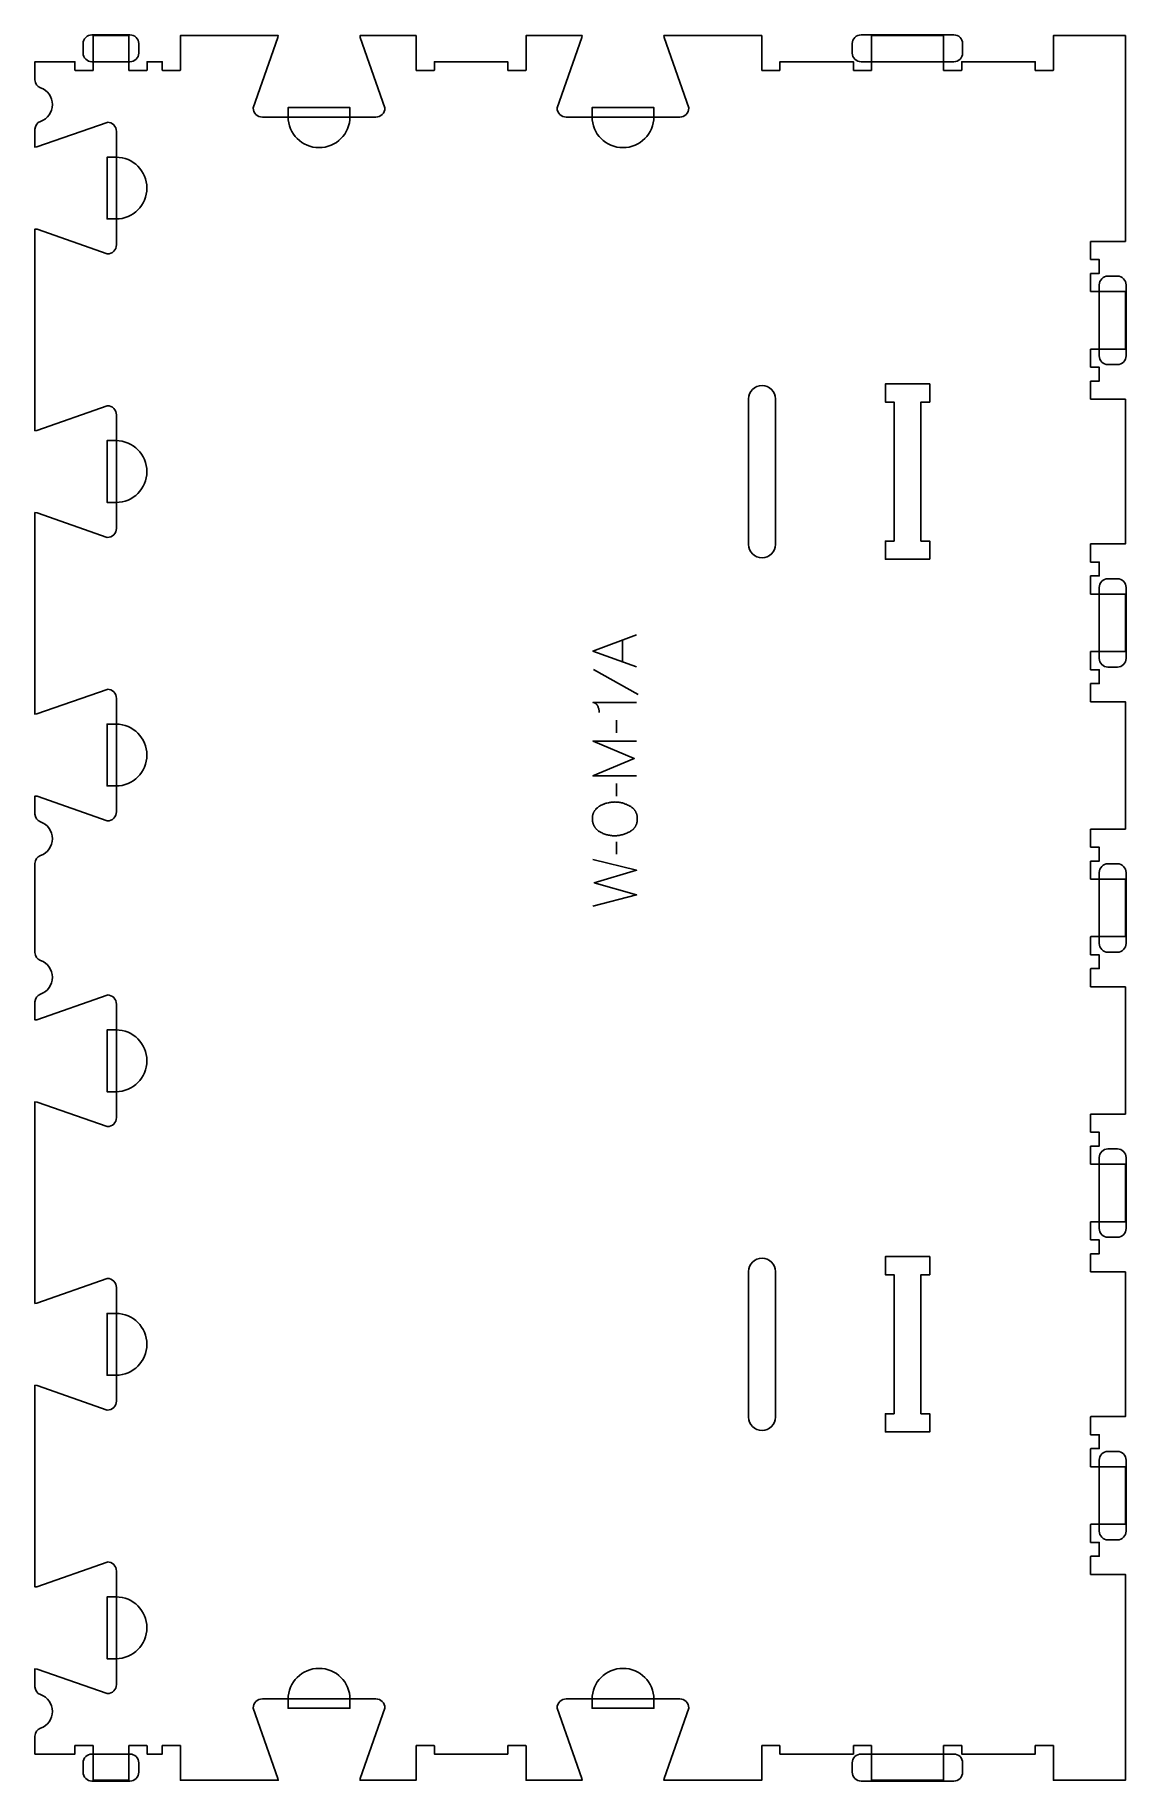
# Model space of a CAD drawing. Extents: x -384 to 366, y -600 to 600.
import ezdxf

# ---------------------------------------------------------------- set-up
doc = ezdxf.new("R2010")
doc.units = 0
for name, color, linetype in [('1_ANYTOOL_1MMDEEP_LABELS_S', 2, 'CONTINUOUS'), ('3_ANYTOOL_CUTTHROUGH_INSID', 4, 'CONTINUOUS'), ('4_ANYTOOL_CUTTHROUGH_OUTSI', 5, 'CONTINUOUS'), ('5_ANYTOOL_HALF_MILL_9MM_IN', 3, 'CONTINUOUS')]:
    doc.layers.add(name, color=color, linetype=linetype)

msp = doc.modelspace()

# ---------------------------------------------------------------- linework, layer by layer
at = {"layer": '1_ANYTOOL_1MMDEEP_LABELS_S'}
for p, q in [((20.4, 169.2), (20.4, 184.1)), ((0.5, 164), (31.2, 146.8)), ((16.1, 129.2), (16.2, 120.4)), ((16.1, 85.7), (16.2, 76.9)), ((16.1, 45.6), (16.2, 36.9))]:
    msp.add_line(p, q, dxfattribs=at)
for points in [[(30, 165.7), (0, 176.6), (30, 187.7)], [(30, 141.3), (0, 141.3), (0.1, 141.3), (0.3, 141.3), (0.4, 141.2), (0.5, 141.2), (0.7, 141.2), (0.8, 141.1), (1, 141.1), (1.1, 141), (1.2, 141), (1.3, 140.9), (1.4, 140.9), (1.5, 140.9), (1.5, 140.8), (1.6, 140.8), (1.6, 140.8), (1.7, 140.7), (1.8, 140.7), (1.8, 140.7), (1.9, 140.6), (1.9, 140.6), (2, 140.5), (2, 140.5), (2.1, 140.5), (2.1, 140.4), (2.2, 140.4), (2.2, 140.3), (2.3, 140.3), (2.3, 140.2), (2.4, 140.2), (2.4, 140.1), (2.5, 140), (2.6, 139.9), (2.7, 139.8), (2.8, 139.7), (2.9, 139.6), (3, 139.5), (3, 139.4), (3.1, 139.2), (3.2, 139.1), (3.3, 139), (3.3, 138.8), (3.4, 138.7), (3.5, 138.4), (3.6, 138.1), (3.7, 137.8), (3.8, 137.5), (3.9, 137.3), (4, 137), (4, 136.7), (4.1, 136.4), (4.1, 136.2), (4.2, 135.9), (4.2, 135.6), (4.3, 135.4), (4.3, 135.1), (4.3, 134.8), (4.3, 134.6), (4.3, 134.3)], [(30, 90.8), (0, 90.8), (28.4, 102.8), (0.1, 114.8), (30, 114.8)], [(0, 1.3), (30, 9), (0.9, 17.4), (30, 25.9), (0, 33.4)]]:
    msp.add_lwpolyline(points, dxfattribs=at)
msp.add_lwpolyline([(-0.3, 61.7), (-0.3, 62.1), (-0.3, 62.5), (-0.3, 62.8), (-0.3, 63), (-0.2, 63.2), (-0.2, 63.3), (-0.2, 63.5), (-0.2, 63.7), (-0.1, 63.8), (-0.1, 64), (-0.1, 64.2), (0, 64.3), (0, 64.5), (0.1, 64.6), (0.1, 64.8), (0.2, 65), (0.2, 65.1), (0.3, 65.3), (0.4, 65.4), (0.4, 65.6), (0.5, 65.7), (0.6, 65.9), (0.6, 66), (0.7, 66.1), (0.8, 66.3), (0.9, 66.4), (1, 66.5), (1.1, 66.7), (1.3, 67.1), (1.5, 67.3), (1.7, 67.6), (1.9, 67.8), (2.1, 68.1), (2.4, 68.3), (2.6, 68.5), (2.8, 68.7), (3.1, 68.9), (3.3, 69.1), (3.5, 69.3), (3.8, 69.5), (4.1, 69.7), (4.3, 69.9), (4.6, 70.1), (5.2, 70.4), (5.5, 70.6), (5.8, 70.7), (6.1, 70.9), (6.4, 71), (6.7, 71.2), (7, 71.3), (7.3, 71.4), (7.6, 71.5), (7.9, 71.7), (8.2, 71.8), (8.6, 71.9), (8.9, 72), (9.2, 72.1), (9.6, 72.1), (10.6, 72.4), (11.3, 72.5), (11.9, 72.6), (12.6, 72.7), (13.2, 72.8), (13.9, 72.8), (14.5, 72.8), (15.2, 72.9), (15.8, 72.8), (16.4, 72.8), (17.1, 72.8), (17.7, 72.7), (18.4, 72.6), (19, 72.5), (19.6, 72.3), (20.3, 72.2), (20.9, 72), (21.5, 71.8), (22.2, 71.5), (22.8, 71.3), (23.5, 71), (24.1, 70.7), (24.7, 70.4), (25.4, 70.1), (25.7, 69.9), (26, 69.7), (26.3, 69.5), (26.6, 69.3), (26.8, 69.1), (27.1, 68.9), (27.4, 68.7), (27.6, 68.5), (27.7, 68.4), (27.8, 68.3), (28, 68.2), (28.1, 68), (28.2, 67.9), (28.3, 67.8), (28.4, 67.7), (28.5, 67.6), (28.6, 67.4), (28.7, 67.3), (28.8, 67.2), (28.9, 67.1), (28.9, 66.9), (29, 66.8), (29.1, 66.7), (29.2, 66.5), (29.3, 66.4), (29.4, 66.2), (29.4, 66.1), (29.5, 66), (29.6, 65.8), (29.6, 65.7), (29.7, 65.5), (29.8, 65.4), (29.8, 65.2), (29.9, 65.1), (29.9, 64.9), (30, 64.8), (30.1, 64.5), (30.2, 64.1), (30.2, 63.8), (30.3, 63.5), (30.3, 63.2), (30.4, 62.8), (30.4, 62.5), (30.5, 62.1), (30.5, 61.7), (30.5, 61.4), (30.5, 61), (30.5, 60.6), (30.4, 60.2), (30.4, 59.9), (30.3, 59.5), (30.3, 59.2), (30.2, 58.8), (30.1, 58.5), (30.1, 58.2), (30, 57.8), (29.9, 57.7), (29.9, 57.5), (29.8, 57.4), (29.7, 57.2), (29.7, 57.1), (29.6, 56.9), (29.5, 56.8), (29.5, 56.6), (29.4, 56.5), (29.3, 56.3), (29.3, 56.2), (29.2, 56), (29.1, 55.9), (29, 55.8), (28.9, 55.6), (28.8, 55.5), (28.7, 55.4), (28.6, 55.2), (28.5, 55.1), (28.4, 55), (28.3, 54.9), (28.2, 54.7), (28.1, 54.6), (28, 54.5), (27.9, 54.4), (27.8, 54.2), (27.7, 54.1), (27.6, 54), (27.4, 53.9), (27.3, 53.8), (27, 53.6), (26.8, 53.4), (26.5, 53.2), (26.2, 53), (25.9, 52.8), (25.6, 52.6), (25.3, 52.4), (24.6, 52.1), (24, 51.8), (23.3, 51.5), (22.7, 51.2), (22, 51), (21.4, 50.7), (20.7, 50.5), (20.1, 50.4), (19.4, 50.2), (18.8, 50.1), (18.1, 49.9), (17.5, 49.8), (16.8, 49.8), (16.2, 49.7), (15.5, 49.7), (14.9, 49.7), (14.2, 49.7), (13.5, 49.7), (12.8, 49.8), (12.1, 49.9), (11.5, 50), (10.8, 50.1), (10.1, 50.2), (9.5, 50.4), (8.8, 50.6), (8.2, 50.8), (7.6, 51), (6.9, 51.3), (6.3, 51.6), (5.7, 51.9), (5.1, 52.2), (4.5, 52.5), (4.2, 52.7), (3.9, 52.9), (3.6, 53.1), (3.4, 53.3), (3.1, 53.5), (2.9, 53.8), (2.6, 54), (2.4, 54.2), (2.3, 54.3), (2.2, 54.4), (2.1, 54.6), (1.9, 54.7), (1.8, 54.8), (1.7, 54.9), (1.6, 55.1), (1.5, 55.2), (1.5, 55.3), (1.4, 55.5), (1.3, 55.6), (1.2, 55.7), (1.1, 55.9), (1, 56), (0.9, 56.2), (0.9, 56.3), (0.8, 56.4), (0.7, 56.6), (0.6, 56.9), (0.5, 57.2), (0.3, 57.5), (0.2, 57.8), (0.1, 58.1), (0, 58.5), (0, 58.8), (-0.1, 59.1), (-0.2, 59.5), (-0.2, 59.8), (-0.3, 60.2), (-0.3, 60.6), (-0.3, 60.9), (-0.3, 61.3)], close=True, dxfattribs=at)
at = {"layer": '3_ANYTOOL_CUTTHROUGH_INSID'}
for points in [[(231.5, 239.8), (231.5, 252.3), (225.5, 252.3), (225.5, 347.8), (231.5, 347.8), (231.5, 360.3), (201, 360.3), (201, 347.8), (207, 347.8), (207, 252.3), (201, 252.3), (201, 239.8)], [(231.5, -239.7), (201, -239.7), (201, -252.2), (207, -252.2), (207, -347.7), (201, -347.7), (201, -360.2), (231.5, -360.2), (231.5, -347.7), (225.5, -347.7), (225.5, -252.2), (231.5, -252.2)]]:
    msp.add_lwpolyline(points, close=True, dxfattribs=at)
for points in [[(125.5, 350, 1), (107, 350), (107, 250, 1), (125.5, 250)], [(125.5, -250, 1), (107, -250), (107, -350, 1), (125.5, -350)]]:
    msp.add_lwpolyline(points, format="xyb", close=True, dxfattribs=at)
at = {"layer": '4_ANYTOOL_CUTTHROUGH_OUTSI'}
msp.add_lwpolyline([(-24.6, -550.1), (-7.7, -598.4), (-7.4, -599.7), (-46, -599.7), (-46, -576, 0.414214), (-46.3, -575.7), (-58.3, -575.7, 0.414214), (-58.5, -576), (-58.5, -581.7), (-109, -581.7), (-109, -576, 0.414214), (-109.3, -575.7), (-121.3, -575.7, 0.414214), (-121.5, -576), (-121.5, -599.7), (-160.1, -599.7), (-159.9, -598.4), (-143, -550.1), (-143, -550, 0.414214), (-149.2, -543.7), (-227.2, -543.7, 0.414214), (-233.5, -550), (-233.5, -550.1), (-216.6, -598.4), (-216.3, -599.7), (-283.5, -599.7), (-283.5, -576, 0.414214), (-283.8, -575.7), (-295.8, -575.7, 0.414214), (-296, -576), (-296, -581.7), (-306.5, -581.7), (-306.5, -576, 0.414214), (-306.8, -575.7), (-318.8, -575.7, 0.414214), (-319, -576), (-319, -599.7), (-343.5, -599.7), (-343.5, -576, 0.414214), (-343.8, -575.7), (-355.8, -575.7, 0.414214), (-356, -576), (-356, -581.7), (-383.5, -581.7), (-383.5, -569.3, -0.317837), (-379.7, -563.9, 0.707107), (-379.7, -540.8, -0.317837), (-383.5, -535.4), (-383.5, -523), (-382.1, -523.2), (-333.9, -540.1), (-333.8, -540.1, 0.414214), (-327.5, -533.9), (-327.5, -455.9, 0.414214), (-333.8, -449.6), (-333.9, -449.7), (-382.2, -466.6), (-383.5, -466.8), (-383.5, -328.1), (-382.1, -328.3), (-333.9, -345.2), (-333.8, -345.2, 0.414214), (-327.5, -339), (-327.5, -261, 0.414214), (-333.8, -254.7), (-333.9, -254.8), (-382.2, -271.7), (-383.5, -271.9), (-383.5, -133.2), (-382.1, -133.4), (-333.9, -150.3), (-333.8, -150.3, 0.414214), (-327.5, -144.1), (-327.5, -66.1, 0.414214), (-333.8, -59.8), (-333.9, -59.9), (-382.2, -76.8), (-383.5, -77), (-383.5, -64.6, -0.317837), (-379.7, -59.2, 0.707107), (-379.7, -36.1, -0.317837), (-383.5, -30.7), (-383.5, 30.7, -0.317837), (-379.7, 36.1, 0.707107), (-379.7, 59.2, -0.317837), (-383.5, 64.6), (-383.5, 77), (-382.1, 76.8), (-333.9, 59.9), (-333.8, 59.9, 0.414214), (-327.5, 66.1), (-327.5, 144.1, 0.414214), (-333.8, 150.4), (-333.9, 150.3), (-382.2, 133.4), (-383.5, 133.2), (-383.5, 271.9), (-382.1, 271.7), (-333.9, 254.8), (-333.8, 254.8, 0.414214), (-327.5, 261), (-327.5, 339, 0.414214), (-333.8, 345.3), (-333.9, 345.2), (-382.2, 328.3), (-383.5, 328.1), (-383.5, 466.8), (-382.1, 466.6), (-333.9, 449.7), (-333.8, 449.7, 0.414214), (-327.5, 455.9), (-327.5, 533.9, 0.414214), (-333.8, 540.2), (-333.9, 540.1), (-382.2, 523.2), (-383.5, 523), (-383.5, 535.4, -0.317837), (-379.7, 540.8, 0.707107), (-379.7, 563.9, -0.317837), (-383.5, 569.3), (-383.5, 581.8), (-356, 581.8), (-356, 576, 0.414214), (-355.8, 575.8), (-343.8, 575.8, 0.414214), (-343.5, 576), (-343.5, 599.8), (-319, 599.8), (-319, 576, 0.414214), (-318.8, 575.8), (-306.8, 575.8, 0.414214), (-306.5, 576), (-306.5, 581.8), (-296, 581.8), (-296, 576, 0.414214), (-295.8, 575.8), (-283.8, 575.8, 0.414214), (-283.5, 576), (-283.5, 599.8), (-216.3, 599.8), (-216.6, 598.4), (-233.5, 550.1), (-233.5, 550, 0.414214), (-227.2, 543.8), (-149.2, 543.8, 0.414214), (-143, 550), (-143, 550.1), (-159.9, 598.4), (-160.1, 599.8), (-121.5, 599.8), (-121.5, 576, 0.414214), (-121.3, 575.8), (-109.3, 575.8, 0.414214), (-109, 576), (-109, 581.8), (-58.5, 581.8), (-58.5, 576, 0.414214), (-58.3, 575.8), (-46.3, 575.8, 0.414214), (-46, 576), (-46, 599.8), (-7.4, 599.8), (-7.7, 598.4), (-24.6, 550.1), (-24.6, 550, 0.414214), (-18.3, 543.8), (59.7, 543.8, 0.414214), (65.9, 550), (65.9, 550.1), (49, 598.4), (48.8, 599.8), (116, 599.8), (116, 576, 0.414214), (116.2, 575.8), (128.2, 575.8, 0.414214), (128.5, 576), (128.5, 581.8), (179, 581.8), (179, 576, 0.414214), (179.2, 575.8), (191.2, 575.8, 0.414214), (191.5, 576), (191.5, 599.8), (241, 599.8), (241, 576, 0.414214), (241.2, 575.8), (253.2, 575.8, 0.414214), (253.5, 576), (253.5, 581.8), (304, 581.8), (304, 576, 0.414214), (304.2, 575.8), (316.2, 575.8, 0.414214), (316.5, 576), (316.5, 599.8), (366, 599.8), (366, 458.3), (342.2, 458.3, 0.414214), (342, 458), (342, 446, 0.414214), (342.2, 445.8), (348, 445.8), (348, 436.3), (342.2, 436.3, 0.414214), (342, 436), (342, 424, 0.414214), (342.2, 423.8), (366, 423.8), (366, 384.3), (342.2, 384.3, 0.414214), (342, 384), (342, 372, 0.414214), (342.2, 371.8), (348, 371.8), (348, 362.3), (342.2, 362.3, 0.414214), (342, 362), (342, 350, 0.414214), (342.2, 349.8), (366, 349.8), (366, 250.3), (342.2, 250.3, 0.414214), (342, 250), (342, 238, 0.414214), (342.2, 237.8), (348, 237.8), (348, 228.3), (342.2, 228.3, 0.414214), (342, 228), (342, 216, 0.414214), (342.2, 215.8), (366, 215.8), (366, 176.3), (342.2, 176.3, 0.414214), (342, 176), (342, 164, 0.414214), (342.2, 163.8), (348, 163.8), (348, 154.3), (342.2, 154.3, 0.414214), (342, 154), (342, 142, 0.414214), (342.2, 141.8), (366, 141.8), (366, 54.2), (342.2, 54.2, 0.414214), (342, 54), (342, 42, 0.414214), (342.2, 41.8), (348, 41.8), (348, 32.3), (342.2, 32.3, 0.414214), (342, 32), (342, 20, 0.414214), (342.2, 19.8), (366, 19.8), (366, -19.7), (342.2, -19.7, 0.414214), (342, -20), (342, -32, 0.414214), (342.2, -32.2), (348, -32.2), (348, -41.7), (342.2, -41.7, 0.414214), (342, -42), (342, -54, 0.414214), (342.2, -54.2), (366, -54.2), (366, -141.7), (342.2, -141.7, 0.414214), (342, -142), (342, -154, 0.414214), (342.2, -154.2), (348, -154.2), (348, -163.7), (342.2, -163.7, 0.414214), (342, -164), (342, -176, 0.414214), (342.2, -176.2), (366, -176.2), (366, -215.7), (342.2, -215.7, 0.414214), (342, -216), (342, -228, 0.414214), (342.2, -228.2), (348, -228.2), (348, -237.7), (342.2, -237.7, 0.414214), (342, -238), (342, -250, 0.414214), (342.2, -250.2), (366, -250.2), (366, -349.7), (342.2, -349.7, 0.414214), (342, -350), (342, -362, 0.414214), (342.2, -362.2), (348, -362.2), (348, -371.7), (342.2, -371.7, 0.414214), (342, -372), (342, -384, 0.414214), (342.2, -384.2), (366, -384.2), (366, -423.7), (342.2, -423.7, 0.414214), (342, -424), (342, -436, 0.414214), (342.2, -436.2), (348, -436.2), (348, -445.7), (342.2, -445.7, 0.414214), (342, -446), (342, -458, 0.414214), (342.2, -458.2), (366, -458.2), (366, -599.7), (316.5, -599.7), (316.5, -576, 0.414214), (316.2, -575.7), (304.2, -575.7, 0.414214), (304, -576), (304, -581.7), (253.5, -581.7), (253.5, -576, 0.414214), (253.2, -575.7), (241.2, -575.7, 0.414214), (241, -576), (241, -599.7), (191.5, -599.7), (191.5, -576, 0.414214), (191.2, -575.7), (179.2, -575.7, 0.414214), (179, -576), (179, -581.7), (128.5, -581.7), (128.5, -576, 0.414214), (128.2, -575.7), (116.2, -575.7, 0.414214), (116, -576), (116, -599.7), (48.8, -599.7), (49, -598.4), (65.9, -550.1), (65.9, -550, 0.414214), (59.7, -543.7), (-18.3, -543.7, 0.414214), (-24.6, -550)], format="xyb", close=True, dxfattribs=at)
at = {"layer": '5_ANYTOOL_HALF_MILL_9MM_IN'}
for points in [[(-344.4, 600.3, 0.414214), (-350.4, 594.3), (-350.4, 587.8, 0.414214), (-344.4, 581.8), (-318.2, 581.8, 0.414214), (-312.2, 587.8), (-312.2, 594.3, 0.414214), (-318.2, 600.3)], [(184.3, 600.3, 0.414214), (178.3, 594.3), (178.3, 587.8, 0.414214), (184.3, 581.8), (248.1, 581.8, 0.414214), (254.1, 587.8), (254.1, 594.3, 0.414214), (248.1, 600.3)], [(-209.5, 544, 1), (-167, 544), (-167, 550.3), (-209.5, 550.3)], [(-0.6, 544, 1), (41.9, 544), (41.9, 550.3), (-0.6, 550.3)], [(-327.8, 516.2, -1), (-327.8, 473.7), (-334, 473.7), (-334, 516.2)], [(354, 434.4, 0.414214), (348, 428.4), (348, 379.6, 0.414214), (354, 373.6), (360.5, 373.6, 0.414214), (366.5, 379.6), (366.5, 428.4, 0.414214), (360.5, 434.4)], [(-327.8, 321.3, -1), (-327.8, 278.8), (-334, 278.8), (-334, 321.3)], [(354, 226.4, 0.414214), (348, 220.4), (348, 171.6, 0.414214), (354, 165.6), (360.5, 165.6, 0.414214), (366.5, 171.6), (366.5, 220.4, 0.414214), (360.5, 226.4)], [(-327.8, 126.4, -1), (-327.8, 83.9), (-334, 83.9), (-334, 126.4)], [(354, 30.4, 0.414214), (348, 24.4), (348, -24.4, 0.414214), (354, -30.4), (360.5, -30.4, 0.414214), (366.5, -24.4), (366.5, 24.4, 0.414214), (360.5, 30.4)], [(-327.8, -83.8, -1), (-327.8, -126.3), (-334, -126.3), (-334, -83.8)], [(354, -165.6, 0.414214), (348, -171.6), (348, -220.4, 0.414214), (354, -226.4), (360.5, -226.4, 0.414214), (366.5, -220.4), (366.5, -171.6, 0.414214), (360.5, -165.6)], [(-327.8, -278.7, -1), (-327.8, -321.2), (-334, -321.2), (-334, -278.7)], [(354, -373.6, 0.414214), (348, -379.6), (348, -428.4, 0.414214), (354, -434.4), (360.5, -434.4, 0.414214), (366.5, -428.4), (366.5, -379.6, 0.414214), (360.5, -373.6)], [(-327.8, -473.6, -1), (-327.8, -516.1), (-334, -516.1), (-334, -473.6)], [(-167, -544, 1), (-209.5, -544), (-209.5, -550.2), (-167, -550.2)], [(41.9, -544, 1), (-0.6, -544), (-0.6, -550.2), (41.9, -550.2)], [(-344.4, -581.7, 0.414214), (-350.4, -587.7), (-350.4, -594.2, 0.414214), (-344.4, -600.2), (-318.2, -600.2, 0.414214), (-312.2, -594.2), (-312.2, -587.7, 0.414214), (-318.2, -581.7)], [(184.3, -581.7, 0.414214), (178.3, -587.7), (178.3, -594.2, 0.414214), (184.3, -600.2), (248.1, -600.2, 0.414214), (254.1, -594.2), (254.1, -587.7, 0.414214), (248.1, -581.7)]]:
    msp.add_lwpolyline(points, format="xyb", close=True, dxfattribs=at)

doc.saveas('drawing.dxf')
